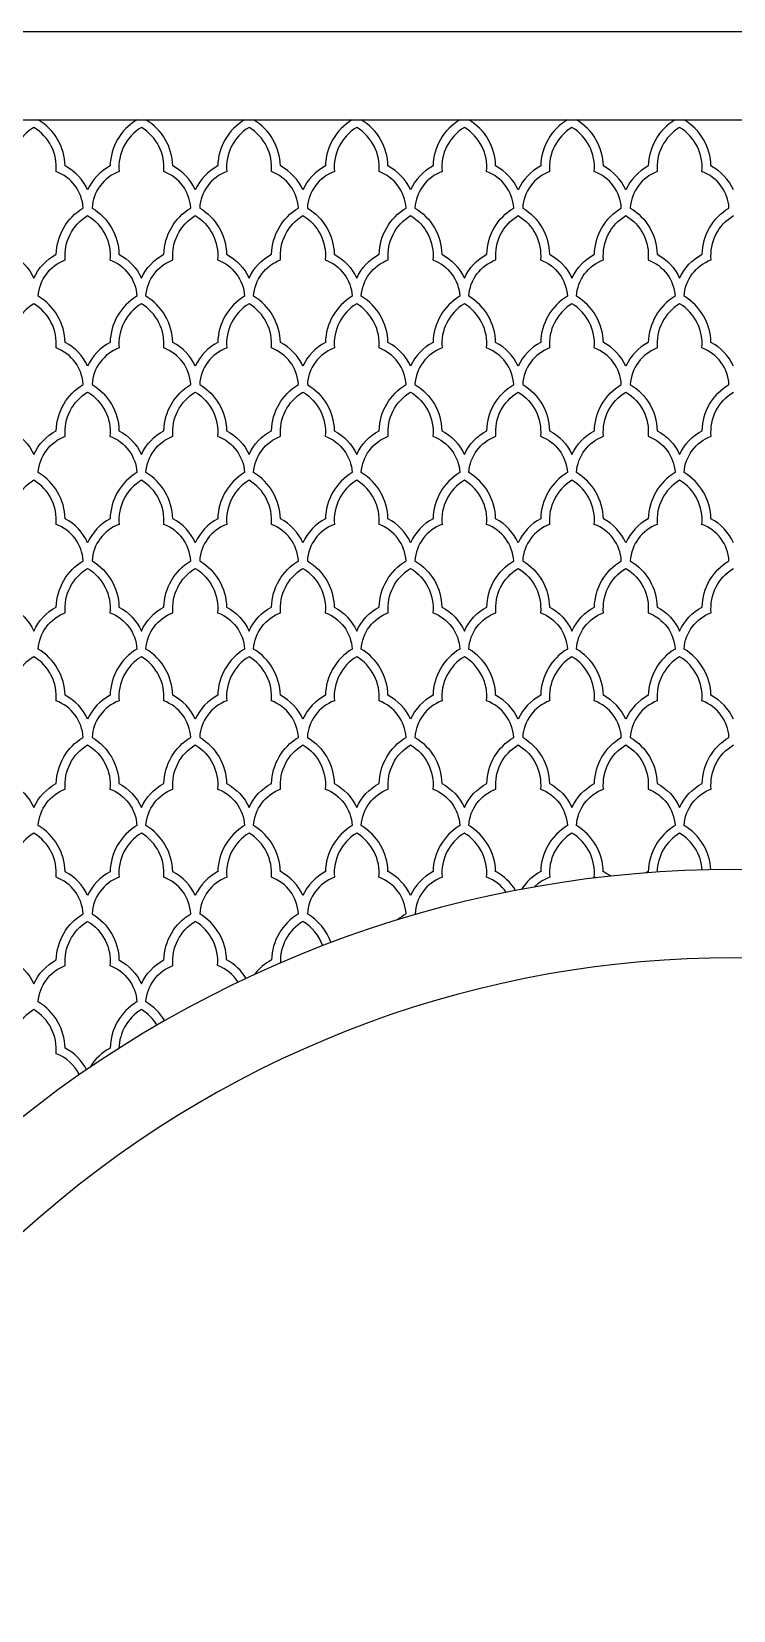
# Model space of a CAD drawing. Header units: inches. Extents: x 280228 to 284028, y 155671 to 163321.
# Drawn here: x 281331 to 282128, y 161531 to 163321 of the extents above; entities that cross this region are included whole.
import ezdxf

# ---------------------------------------------------------------- set-up
doc = ezdxf.new("R2010")
doc.units = ezdxf.units.IN
doc.header["$MEASUREMENT"] = 0
doc.layers.add('freecads.com', color=7, linetype='Continuous')

msp = doc.modelspace()

# ---------------------------------------------------------------- linework, layer by layer
at = {"layer": 'freecads.com'}
for p, q in [((280227.6, 163321.3, 0), (284027.6, 163321.3, 0)), ((280327.6, 163221.3, 0), (283927.6, 163221.3, 0))]:
    msp.add_line(p, q, dxfattribs=at)
at = {"layer": 'freecads.com', "elevation": 0}
for points in [[(281389.9, 163121.2, 0.29762), (281359.2, 163162.6, 0.288877), (281333.9, 163212.6, 0.288877), (281308.6, 163162.6, 0.29762), (281277.9, 163121.2, -0.257772), (281308.4, 163068.8, -0.167823), (281333.9, 163041.7, -0.167823), (281359.4, 163068.8, -0.257772)], [(281512, 163121.2, 0.29762), (281481.3, 163162.6, 0.288877), (281456, 163212.6, 0.288877), (281430.7, 163162.6, 0.29762), (281400, 163121.2, -0.257772), (281430.5, 163068.8, -0.167823), (281456, 163041.7, -0.167823), (281481.5, 163068.8, -0.257772)], [(281634.1, 163121.2, 0.29762), (281603.4, 163162.6, 0.288877), (281578.1, 163212.6, 0.288877), (281552.8, 163162.6, 0.29762), (281522.1, 163121.2, -0.257772), (281552.6, 163068.8, -0.167823), (281578.1, 163041.7, -0.167823), (281603.6, 163068.8, -0.257772)], [(281756.2, 163121.2, 0.29762), (281725.5, 163162.6, 0.288877), (281700.2, 163212.6, 0.288877), (281674.9, 163162.6, 0.29762), (281644.2, 163121.2, -0.257772), (281674.7, 163068.8, -0.167823), (281700.2, 163041.7, -0.167823), (281725.7, 163068.8, -0.257772)], [(281878.3, 163121.2, 0.29762), (281847.6, 163162.6, 0.288877), (281822.3, 163212.6, 0.288877), (281797, 163162.6, 0.29762), (281766.3, 163121.2, -0.257772), (281796.8, 163068.8, -0.167823), (281822.3, 163041.7, -0.167823), (281847.8, 163068.8, -0.257772)], [(282000.4, 163121.2, 0.29762), (281969.7, 163162.6, 0.288877), (281944.4, 163212.6, 0.288877), (281919.1, 163162.6, 0.29762), (281888.5, 163121.2, -0.257772), (281918.9, 163068.8, -0.167823), (281944.4, 163041.7, -0.167823), (281969.9, 163068.8, -0.257772)], [(282122.5, 163121.2, 0.29762), (282091.8, 163162.6, 0.288877), (282066.5, 163212.6, 0.288877), (282041.2, 163162.6, 0.29762), (282010.6, 163121.2, -0.257772), (282041, 163068.8, -0.167823), (282066.5, 163041.7, -0.167823), (282092.1, 163068.8, -0.257772)], [(281389.9, 162921.2, 0.29762), (281359.2, 162962.6, 0.288877), (281333.9, 163012.6, 0.288877), (281308.6, 162962.6, 0.29762), (281277.9, 162921.2, -0.257772), (281308.4, 162868.8, -0.167823), (281333.9, 162841.7, -0.167823), (281359.4, 162868.8, -0.257772)], [(281512, 162921.2, 0.29762), (281481.3, 162962.6, 0.288877), (281456, 163012.6, 0.288877), (281430.7, 162962.6, 0.29762), (281400, 162921.2, -0.257772), (281430.5, 162868.8, -0.167823), (281456, 162841.7, -0.167823), (281481.5, 162868.8, -0.257772)], [(281634.1, 162921.2, 0.29762), (281603.4, 162962.6, 0.288877), (281578.1, 163012.6, 0.288877), (281552.8, 162962.6, 0.29762), (281522.1, 162921.2, -0.257772), (281552.6, 162868.8, -0.167823), (281578.1, 162841.7, -0.167823), (281603.6, 162868.8, -0.257772)], [(281756.2, 162921.2, 0.29762), (281725.5, 162962.6, 0.288877), (281700.2, 163012.6, 0.288877), (281674.9, 162962.6, 0.29762), (281644.2, 162921.2, -0.257772), (281674.7, 162868.8, -0.167823), (281700.2, 162841.7, -0.167823), (281725.7, 162868.8, -0.257772)], [(281878.3, 162921.2, 0.29762), (281847.6, 162962.6, 0.288877), (281822.3, 163012.6, 0.288877), (281797, 162962.6, 0.29762), (281766.3, 162921.2, -0.257772), (281796.8, 162868.8, -0.167823), (281822.3, 162841.7, -0.167823), (281847.8, 162868.8, -0.257772)], [(282000.4, 162921.2, 0.29762), (281969.7, 162962.6, 0.288877), (281944.4, 163012.6, 0.288877), (281919.1, 162962.6, 0.29762), (281888.5, 162921.2, -0.257772), (281918.9, 162868.8, -0.167823), (281944.4, 162841.7, -0.167823), (281969.9, 162868.8, -0.257772)], [(282122.5, 162921.2, 0.29762), (282091.8, 162962.6, 0.288877), (282066.5, 163012.6, 0.288877), (282041.2, 162962.6, 0.29762), (282010.6, 162921.2, -0.257772), (282041, 162868.8, -0.167823), (282066.5, 162841.7, -0.167823), (282092.1, 162868.8, -0.257772)], [(281389.9, 162721.2, 0.29762), (281359.2, 162762.6, 0.288877), (281333.9, 162812.6, 0.288877), (281308.6, 162762.6, 0.29762), (281277.9, 162721.2, -0.257772), (281308.4, 162668.8, -0.167823), (281333.9, 162641.7, -0.167823), (281359.4, 162668.8, -0.257772)], [(281512, 162721.2, 0.29762), (281481.3, 162762.6, 0.288877), (281456, 162812.6, 0.288877), (281430.7, 162762.6, 0.29762), (281400, 162721.2, -0.257772), (281430.5, 162668.8, -0.167823), (281456, 162641.7, -0.167823), (281481.5, 162668.8, -0.257772)], [(281634.1, 162721.2, 0.29762), (281603.4, 162762.6, 0.288877), (281578.1, 162812.6, 0.288877), (281552.8, 162762.6, 0.29762), (281522.1, 162721.2, -0.257772), (281552.6, 162668.8, -0.167823), (281578.1, 162641.7, -0.167823), (281603.6, 162668.8, -0.257772)], [(281756.2, 162721.2, 0.29762), (281725.5, 162762.6, 0.288877), (281700.2, 162812.6, 0.288877), (281674.9, 162762.6, 0.29762), (281644.2, 162721.2, -0.257772), (281674.7, 162668.8, -0.167823), (281700.2, 162641.7, -0.167823), (281725.7, 162668.8, -0.257772)], [(281878.3, 162721.2, 0.29762), (281847.6, 162762.6, 0.288877), (281822.3, 162812.6, 0.288877), (281797, 162762.6, 0.29762), (281766.3, 162721.2, -0.257772), (281796.8, 162668.8, -0.167823), (281822.3, 162641.7, -0.167823), (281847.8, 162668.8, -0.257772)], [(282000.4, 162721.2, 0.29762), (281969.7, 162762.6, 0.288877), (281944.4, 162812.6, 0.288877), (281919.1, 162762.6, 0.29762), (281888.5, 162721.2, -0.257772), (281918.9, 162668.8, -0.167823), (281944.4, 162641.7, -0.167823), (281969.9, 162668.8, -0.257772)], [(282122.5, 162721.2, 0.29762), (282091.8, 162762.6, 0.288877), (282066.5, 162812.6, 0.288877), (282041.2, 162762.6, 0.29762), (282010.6, 162721.2, -0.257772), (282041, 162668.8, -0.167823), (282066.5, 162641.7, -0.167823), (282092.1, 162668.8, -0.257772)], [(281389.9, 162521.2, 0.29762), (281359.2, 162562.6, 0.288877), (281333.9, 162612.6, 0.288877), (281308.6, 162562.6, 0.29762), (281277.9, 162521.2, -0.257772), (281308.4, 162468.8, -0.167823), (281333.9, 162441.7, -0.167823), (281359.4, 162468.8, -0.257772)], [(281512, 162521.2, 0.29762), (281481.3, 162562.6, 0.288877), (281456, 162612.6, 0.288877), (281430.7, 162562.6, 0.29762), (281400, 162521.2, -0.257772), (281430.5, 162468.8, -0.167823), (281456, 162441.7, -0.167823), (281481.5, 162468.8, -0.257772)], [(281634.1, 162521.2, 0.29762), (281603.4, 162562.6, 0.288877), (281578.1, 162612.6, 0.288877), (281552.8, 162562.6, 0.29762), (281522.1, 162521.2, -0.257772), (281552.6, 162468.8, -0.167823), (281578.1, 162441.7, -0.167823), (281603.6, 162468.8, -0.257772)], [(281756.2, 162521.2, 0.29762), (281725.5, 162562.6, 0.288877), (281700.2, 162612.6, 0.288877), (281674.9, 162562.6, 0.29762), (281644.2, 162521.2, -0.257772), (281674.7, 162468.8, -0.167823), (281700.2, 162441.7, -0.167823), (281725.7, 162468.8, -0.257772)], [(281878.3, 162521.2, 0.29762), (281847.6, 162562.6, 0.288877), (281822.3, 162612.6, 0.288877), (281797, 162562.6, 0.29762), (281766.3, 162521.2, -0.257772), (281796.8, 162468.8, -0.167823), (281822.3, 162441.7, -0.167823), (281847.8, 162468.8, -0.257772)], [(282000.4, 162521.2, 0.29762), (281969.7, 162562.6, 0.288877), (281944.4, 162612.6, 0.288877), (281919.1, 162562.6, 0.29762), (281888.5, 162521.2, -0.257772), (281918.9, 162468.8, -0.167823), (281944.4, 162441.7, -0.167823), (281969.9, 162468.8, -0.257772)], [(282122.5, 162521.2, 0.29762), (282091.8, 162562.6, 0.288877), (282066.5, 162612.6, 0.288877), (282041.2, 162562.6, 0.29762), (282010.6, 162521.2, -0.257772), (282041, 162468.8, -0.167823), (282066.5, 162441.7, -0.167823), (282092.1, 162468.8, -0.257772)], [(281389.9, 162321.2, 0.29762), (281359.2, 162362.6, 0.288877), (281333.9, 162412.6, 0.288877), (281308.6, 162362.6, 0.29762), (281277.9, 162321.2, -0.257772), (281308.4, 162268.8, -0.167823), (281333.9, 162241.7, -0.167823), (281359.4, 162268.8, -0.257772)], [(281512, 162321.2, 0.29762), (281481.3, 162362.6, 0.288877), (281456, 162412.6, 0.288877), (281430.7, 162362.6, 0.29762), (281400, 162321.2, -0.257772), (281430.5, 162268.8, -0.167823), (281456, 162241.7, -0.167823), (281481.5, 162268.8, -0.257772)]]:
    msp.add_lwpolyline(points, format="xyb", close=True, dxfattribs=at)
for points in [[(281395, 163141.8, 0.167823), (281369.4, 163168.9, 0.257721), (281339, 163221.3)], [(281450.9, 163221.3, 0.257721), (281420.5, 163168.9, 0.167823), (281395, 163141.8, 0.167823)], [(281517.1, 163141.8, 0.167823), (281491.5, 163168.9, 0.257721), (281461.1, 163221.3)], [(281573, 163221.3, 0.257721), (281542.6, 163168.9, 0.167823), (281517.1, 163141.8, 0.167823)], [(281639.2, 163141.8, 0.167823), (281613.6, 163168.9, 0.257721), (281583.2, 163221.3)], [(281695.1, 163221.3, 0.257721), (281664.7, 163168.9, 0.167823), (281639.2, 163141.8, 0.167823)], [(281761.3, 163141.8, 0.167823), (281735.7, 163168.9, 0.257721), (281705.3, 163221.3)], [(281817.2, 163221.3, 0.257721), (281786.8, 163168.9, 0.167823), (281761.3, 163141.8, 0.167823)], [(281883.4, 163141.8, 0.167823), (281857.8, 163168.9, 0.257721), (281827.4, 163221.3)], [(281939.3, 163221.3, 0.257721), (281908.9, 163168.9, 0.167823), (281883.4, 163141.8, 0.167823)], [(282005.5, 163141.8, 0.167823), (281980, 163168.9, 0.257721), (281949.5, 163221.3)], [(282061.4, 163221.3, 0.257721), (282031, 163168.9, 0.167823), (282005.5, 163141.8, 0.167823)], [(282127.6, 163141.8, 0.167823), (282102.1, 163168.9, 0.257721), (282071.6, 163221.3)], [(281339, 163021.3, -0.29664), (281369.6, 163062.5, -0.288877), (281395, 163112.6)], [(281395, 163112.6, -0.288877), (281420.3, 163062.5, -0.29664), (281450.9, 163021.3, -0.29664)], [(281461.1, 163021.3, -0.29664), (281491.7, 163062.5, -0.288877), (281517.1, 163112.6)], [(281517.1, 163112.6, -0.288877), (281542.4, 163062.5, -0.29664), (281573, 163021.3, -0.29664)], [(281583.2, 163021.3, -0.29664), (281613.9, 163062.5, -0.288877), (281639.2, 163112.6)], [(281639.2, 163112.6, -0.288877), (281664.5, 163062.5, -0.29664), (281695.1, 163021.3, -0.29664)], [(281705.3, 163021.3, -0.29664), (281736, 163062.5, -0.288877), (281761.3, 163112.6)], [(281761.3, 163112.6, -0.288877), (281786.6, 163062.5, -0.29664), (281817.2, 163021.3, -0.29664)], [(281827.4, 163021.3, -0.29664), (281858.1, 163062.5, -0.288877), (281883.4, 163112.6)], [(281883.4, 163112.6, -0.288877), (281908.7, 163062.5, -0.29664), (281939.3, 163021.3, -0.29664)], [(281949.5, 163021.3, -0.29664), (281980.2, 163062.5, -0.288877), (282005.5, 163112.6)], [(282005.5, 163112.6, -0.288877), (282030.8, 163062.5, -0.29664), (282061.4, 163021.3, -0.29664)], [(282071.6, 163021.3, -0.29664), (282102.3, 163062.5, -0.288877), (282127.6, 163112.6)], [(281395, 162941.8, 0.167823), (281369.4, 162968.9, 0.257721), (281339, 163021.3)], [(281450.9, 163021.3, 0.257721), (281420.5, 162968.9, 0.167823), (281395, 162941.8, 0.167823)], [(281517.1, 162941.8, 0.167823), (281491.5, 162968.9, 0.257721), (281461.1, 163021.3)], [(281573, 163021.3, 0.257721), (281542.6, 162968.9, 0.167823), (281517.1, 162941.8, 0.167823)], [(281639.2, 162941.8, 0.167823), (281613.6, 162968.9, 0.257721), (281583.2, 163021.3)], [(281695.1, 163021.3, 0.257721), (281664.7, 162968.9, 0.167823), (281639.2, 162941.8, 0.167823)], [(281761.3, 162941.8, 0.167823), (281735.7, 162968.9, 0.257721), (281705.3, 163021.3)], [(281817.2, 163021.3, 0.257721), (281786.8, 162968.9, 0.167823), (281761.3, 162941.8, 0.167823)], [(281883.4, 162941.8, 0.167823), (281857.8, 162968.9, 0.257721), (281827.4, 163021.3)], [(281939.3, 163021.3, 0.257721), (281908.9, 162968.9, 0.167823), (281883.4, 162941.8, 0.167823)], [(282005.5, 162941.8, 0.167823), (281980, 162968.9, 0.257721), (281949.5, 163021.3)], [(282061.4, 163021.3, 0.257721), (282031, 162968.9, 0.167823), (282005.5, 162941.8, 0.167823)], [(282127.6, 162941.8, 0.167823), (282102.1, 162968.9, 0.257721), (282071.6, 163021.3)], [(281339, 162821.3, -0.29664), (281369.6, 162862.5, -0.288877), (281395, 162912.6)], [(281395, 162912.6, -0.288877), (281420.3, 162862.5, -0.29664), (281450.9, 162821.3, -0.29664)], [(281461.1, 162821.3, -0.29664), (281491.7, 162862.5, -0.288877), (281517.1, 162912.6)], [(281517.1, 162912.6, -0.288877), (281542.4, 162862.5, -0.29664), (281573, 162821.3, -0.29664)], [(281583.2, 162821.3, -0.29664), (281613.9, 162862.5, -0.288877), (281639.2, 162912.6)], [(281639.2, 162912.6, -0.288877), (281664.5, 162862.5, -0.29664), (281695.1, 162821.3, -0.29664)], [(281705.3, 162821.3, -0.29664), (281736, 162862.5, -0.288877), (281761.3, 162912.6)], [(281761.3, 162912.6, -0.288877), (281786.6, 162862.5, -0.29664), (281817.2, 162821.3, -0.29664)], [(281827.4, 162821.3, -0.29664), (281858.1, 162862.5, -0.288877), (281883.4, 162912.6)], [(281883.4, 162912.6, -0.288877), (281908.7, 162862.5, -0.29664), (281939.3, 162821.3, -0.29664)], [(281949.5, 162821.3, -0.29664), (281980.2, 162862.5, -0.288877), (282005.5, 162912.6)], [(282005.5, 162912.6, -0.288877), (282030.8, 162862.5, -0.29664), (282061.4, 162821.3, -0.29664)], [(282071.6, 162821.3, -0.29664), (282102.3, 162862.5, -0.288877), (282127.6, 162912.6)], [(281395, 162741.8, 0.167823), (281369.4, 162768.9, 0.257721), (281339, 162821.3)], [(281450.9, 162821.3, 0.257721), (281420.5, 162768.9, 0.167823), (281395, 162741.8, 0.167823)], [(281517.1, 162741.8, 0.167823), (281491.5, 162768.9, 0.257721), (281461.1, 162821.3)], [(281573, 162821.3, 0.257721), (281542.6, 162768.9, 0.167823), (281517.1, 162741.8, 0.167823)], [(281639.2, 162741.8, 0.167823), (281613.6, 162768.9, 0.257721), (281583.2, 162821.3)], [(281695.1, 162821.3, 0.257721), (281664.7, 162768.9, 0.167823), (281639.2, 162741.8, 0.167823)], [(281761.3, 162741.8, 0.167823), (281735.7, 162768.9, 0.257721), (281705.3, 162821.3)], [(281817.2, 162821.3, 0.257721), (281786.8, 162768.9, 0.167823), (281761.3, 162741.8, 0.167823)], [(281883.4, 162741.8, 0.167823), (281857.8, 162768.9, 0.257721), (281827.4, 162821.3)], [(281939.3, 162821.3, 0.257721), (281908.9, 162768.9, 0.167823), (281883.4, 162741.8, 0.167823)], [(282005.5, 162741.8, 0.167823), (281980, 162768.9, 0.257721), (281949.5, 162821.3)], [(282061.4, 162821.3, 0.257721), (282031, 162768.9, 0.167823), (282005.5, 162741.8, 0.167823)], [(282127.6, 162741.8, 0.167823), (282102.1, 162768.9, 0.257721), (282071.6, 162821.3)], [(281339, 162621.3, -0.29664), (281369.6, 162662.5, -0.288877), (281395, 162712.6)], [(281395, 162712.6, -0.288877), (281420.3, 162662.5, -0.29664), (281450.9, 162621.3, -0.29664)], [(281461.1, 162621.3, -0.29664), (281491.7, 162662.5, -0.288877), (281517.1, 162712.6)], [(281517.1, 162712.6, -0.288877), (281542.4, 162662.5, -0.29664), (281573, 162621.3, -0.29664)], [(281583.2, 162621.3, -0.29664), (281613.9, 162662.5, -0.288877), (281639.2, 162712.6)], [(281639.2, 162712.6, -0.288877), (281664.5, 162662.5, -0.29664), (281695.1, 162621.3, -0.29664)], [(281705.3, 162621.3, -0.29664), (281736, 162662.5, -0.288877), (281761.3, 162712.6)], [(281761.3, 162712.6, -0.288877), (281786.6, 162662.5, -0.29664), (281817.2, 162621.3, -0.29664)], [(281827.4, 162621.3, -0.29664), (281858.1, 162662.5, -0.288877), (281883.4, 162712.6)], [(281883.4, 162712.6, -0.288877), (281908.7, 162662.5, -0.29664), (281939.3, 162621.3, -0.29664)], [(281949.5, 162621.3, -0.29664), (281980.2, 162662.5, -0.288877), (282005.5, 162712.6)], [(282005.5, 162712.6, -0.288877), (282030.8, 162662.5, -0.29664), (282061.4, 162621.3, -0.29664)], [(282071.6, 162621.3, -0.29664), (282102.3, 162662.5, -0.288877), (282127.6, 162712.6)], [(281395, 162541.8, 0.167823), (281369.4, 162568.9, 0.257721), (281339, 162621.3)], [(281450.9, 162621.3, 0.257721), (281420.5, 162568.9, 0.167823), (281395, 162541.8, 0.167823)], [(281517.1, 162541.8, 0.167823), (281491.5, 162568.9, 0.257721), (281461.1, 162621.3)], [(281573, 162621.3, 0.257721), (281542.6, 162568.9, 0.167823), (281517.1, 162541.8, 0.167823)], [(281639.2, 162541.8, 0.167823), (281613.6, 162568.9, 0.257721), (281583.2, 162621.3)], [(281695.1, 162621.3, 0.257721), (281664.7, 162568.9, 0.167823), (281639.2, 162541.8, 0.167823)], [(281761.3, 162541.8, 0.167823), (281735.7, 162568.9, 0.257721), (281705.3, 162621.3)], [(281817.2, 162621.3, 0.257721), (281786.8, 162568.9, 0.167823), (281761.3, 162541.8, 0.167823)], [(281883.4, 162541.8, 0.167823), (281857.8, 162568.9, 0.257721), (281827.4, 162621.3)], [(281939.3, 162621.3, 0.257721), (281908.9, 162568.9, 0.167823), (281883.4, 162541.8, 0.167823)], [(282005.5, 162541.8, 0.167823), (281980, 162568.9, 0.257721), (281949.5, 162621.3)], [(282061.4, 162621.3, 0.257721), (282031, 162568.9, 0.167823), (282005.5, 162541.8, 0.167823)], [(282127.6, 162541.8, 0.167823), (282102.1, 162568.9, 0.257721), (282071.6, 162621.3)], [(281339, 162421.3, -0.29664), (281369.6, 162462.5, -0.288877), (281395, 162512.6)], [(281395, 162512.6, -0.288877), (281420.3, 162462.5, -0.29664), (281450.9, 162421.3, -0.29664)], [(281461.1, 162421.3, -0.29664), (281491.7, 162462.5, -0.288877), (281517.1, 162512.6)], [(281517.1, 162512.6, -0.288877), (281542.4, 162462.5, -0.29664), (281573, 162421.3, -0.29664)], [(281583.2, 162421.3, -0.29664), (281613.9, 162462.5, -0.288877), (281639.2, 162512.6)], [(281639.2, 162512.6, -0.288877), (281664.5, 162462.5, -0.29664), (281695.1, 162421.3, -0.29664)], [(281705.3, 162421.3, -0.29664), (281736, 162462.5, -0.288877), (281761.3, 162512.6)], [(281761.3, 162512.6, -0.288877), (281786.6, 162462.5, -0.29664), (281817.2, 162421.3, -0.29664)], [(281827.4, 162421.3, -0.29664), (281858.1, 162462.5, -0.288877), (281883.4, 162512.6)], [(281883.4, 162512.6, -0.288877), (281908.7, 162462.5, -0.29664), (281939.3, 162421.3, -0.29664)], [(281949.5, 162421.3, -0.29664), (281980.2, 162462.5, -0.288877), (282005.5, 162512.6)], [(282005.5, 162512.6, -0.288877), (282030.8, 162462.5, -0.29664), (282061.4, 162421.3, -0.29664)], [(282071.6, 162421.3, -0.29664), (282102.3, 162462.5, -0.288877), (282127.6, 162512.6)], [(281395, 162341.8, 0.167823), (281369.4, 162368.9, 0.257721), (281339, 162421.3)], [(281450.9, 162421.3, 0.257721), (281420.5, 162368.9, 0.167823), (281395, 162341.8, 0.167823)], [(281517.1, 162341.8, 0.167823), (281491.5, 162368.9, 0.257721), (281461.1, 162421.3)], [(281339, 162221.3, -0.29664), (281369.6, 162262.5, -0.288877), (281395, 162312.6)], [(281395, 162312.6, -0.288877), (281420.3, 162262.5, -0.29664), (281450.9, 162221.3, -0.29664)], [(281461.1, 162221.3, -0.29664), (281491.7, 162262.5, -0.288877), (281517.1, 162312.6)]]:
    msp.add_lwpolyline(points, format="xyb", dxfattribs=at)
at = {"layer": 'freecads.com'}
for centre, radius, start, end in [((281605.2, 162367.5, 0), 62.6, 120.9121, 178.7195), ((281605.2, 162367.5, 0), 52.6, 120.9689, 185.4201), ((281551, 162367.5, 0), 52.6, 354.5799, 59.0311), ((281551, 162367.5, 0), 62.6, 1.2805, 59.0879), ((281727.3, 162367.5, 0), 62.6, 120.9121, 178.7195), ((281727.3, 162367.5, 0), 52.6, 120.9689, 185.4201), ((281673.1, 162367.5, 0), 52.6, 354.5799, 59.0311), ((281673.1, 162367.5, 0), 62.6, 1.2805, 59.0879), ((281849.4, 162367.5, 0), 62.6, 120.9121, 178.7195), ((281849.4, 162367.5, 0), 52.6, 120.9689, 185.4201), ((281795.2, 162367.5, 0), 52.6, 354.5799, 59.0311), ((281795.2, 162367.5, 0), 62.6, 1.2805, 59.0879), ((281971.5, 162367.5, 0), 62.6, 120.9121, 178.7195), ((281971.5, 162367.5, 0), 52.6, 120.9689, 185.4201), ((281917.3, 162367.5, 0), 52.6, 354.5799, 59.0311), ((281917.3, 162367.5, 0), 62.6, 1.2805, 59.0879), ((282093.6, 162367.5, 0), 62.6, 120.9121, 178.7195), ((282093.6, 162367.5, 0), 52.6, 120.9689, 179.0852), ((282039.5, 162367.5, 0), 52.6, 3.5293, 59.0311), ((282039.5, 162367.5, 0), 62.6, 3.181, 59.0879), ((282127.6, 161071.3, 0), 1300, 330, 210), ((281569.2, 162318.4, 0), 57.1, 117.7358, 155.843), ((281569.2, 162318.4, 0), 47.1, 110.3173, 176.6136), ((281587.1, 162318.4, 0), 47.1, 3.3864, 69.6827), ((281587.1, 162318.4, 0), 57.1, 24.157, 62.2642), ((281691.3, 162318.4, 0), 57.1, 117.7358, 155.843), ((281691.3, 162318.4, 0), 47.1, 110.3173, 176.6136), ((281709.2, 162318.4, 0), 47.1, 3.3864, 69.6827), ((281709.2, 162318.4, 0), 57.1, 24.157, 62.2642), ((281813.4, 162318.4, 0), 57.1, 117.7358, 155.843), ((281813.4, 162318.4, 0), 47.1, 110.3173, 176.6136), ((281831.3, 162318.4, 0), 47.1, 35.0614, 69.6827), ((281831.3, 162318.4, 0), 57.1, 30.6919, 62.2642), ((281935.5, 162318.4, 0), 57.1, 117.7358, 147.7833), ((281935.5, 162318.4, 0), 47.1, 110.3173, 135.2715), ((281953.4, 162318.4, 0), 47.1, 67.3455, 69.6827), ((281953.4, 162318.4, 0), 57.1, 52.5956, 62.2642), ((282057.6, 162318.4, 0), 57.1, 117.7358, 120.74), ((281490, 162267.4, 0), 62.6, 1.2805, 59.0989), ((281666.2, 162267.4, 0), 62.6, 120.9011, 178.7195), ((281612.1, 162267.4, 0), 62.6, 19.6175, 59.0989), ((281788.3, 162267.4, 0), 62.6, 120.9011, 131.685), ((281734.2, 162267.4, 0), 62.6, 57.7743, 59.0989), ((281490, 162267.4, 0), 52.6, 354.5799, 59.0311), ((281666.2, 162267.4, 0), 52.6, 120.9689, 182.2662), ((281612.1, 162267.4, 0), 52.6, 19.3967, 59.0311), ((282127.6, 161071.3, 0), 1200, 327.2028, 212.7972), ((281526, 162218.3, 0), 47.1, 32.4609, 69.6827), ((281526, 162218.3, 0), 57.1, 31.2166, 62.2642), ((281630.2, 162218.3, 0), 57.1, 117.7358, 143.4437), ((281361, 162167.5, 0), 52.6, 120.9689, 185.4201), ((281306.8, 162167.5, 0), 52.6, 354.5799, 59.0311), ((281306.8, 162167.5, 0), 62.6, 1.2805, 59.0879), ((281483.1, 162167.5, 0), 62.6, 120.9121, 178.7195), ((281483.1, 162167.5, 0), 52.6, 120.9689, 178.8957), ((281428.9, 162167.5, 0), 52.6, 31.3789, 59.0311), ((281428.9, 162167.5, 0), 62.6, 31.1538, 59.0879), ((281342.9, 162118.4, 0), 47.1, 25.3811, 69.6827), ((281342.9, 162118.4, 0), 57.1, 27.0046, 62.2642), ((281447.1, 162118.4, 0), 57.1, 117.7358, 149.9683)]:
    msp.add_arc(centre, radius, start, end, dxfattribs=at)

doc.saveas('drawing.dxf')
